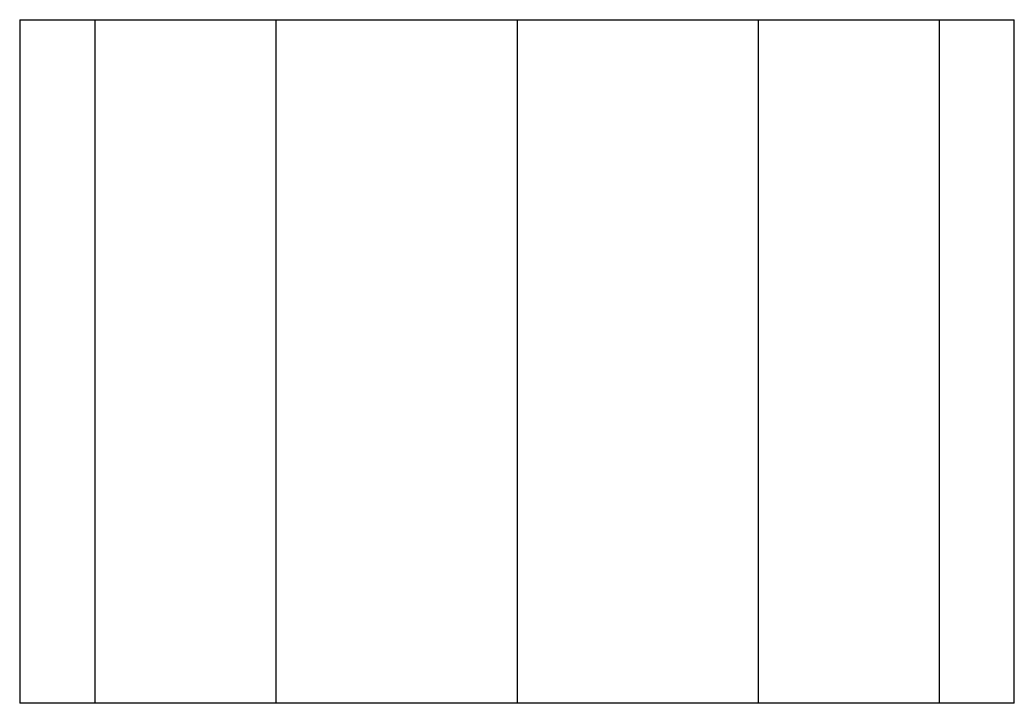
# Model space of a CAD drawing. Header units: millimetres. Extents: x -1610 to -390, y -518 to 320.
import ezdxf

# ---------------------------------------------------------------- set-up
doc = ezdxf.new("R2010")
doc.units = ezdxf.units.MM
doc.layers.get('0').update_dxf_attribs({"linetype": 'CONTINUOUS'})

msp = doc.modelspace()

# ---------------------------------------------------------------- linework, layer by layer
for p, q in [((-1610, 320), (-1610, -518)), ((-1610, 320), (-390, 320)), ((-1518.1, 320), (-1518.1, -518)), ((-1296.1, 320), (-1296.1, -518)), ((-1000, 320), (-1000, -518)), ((-703.9, 320), (-703.9, -518)), ((-481.9, 320), (-481.9, -518)), ((-390, -518), (-390, 320)), ((-390, -518), (-1610, -518))]:
    msp.add_line(p, q)

doc.saveas('drawing.dxf')
